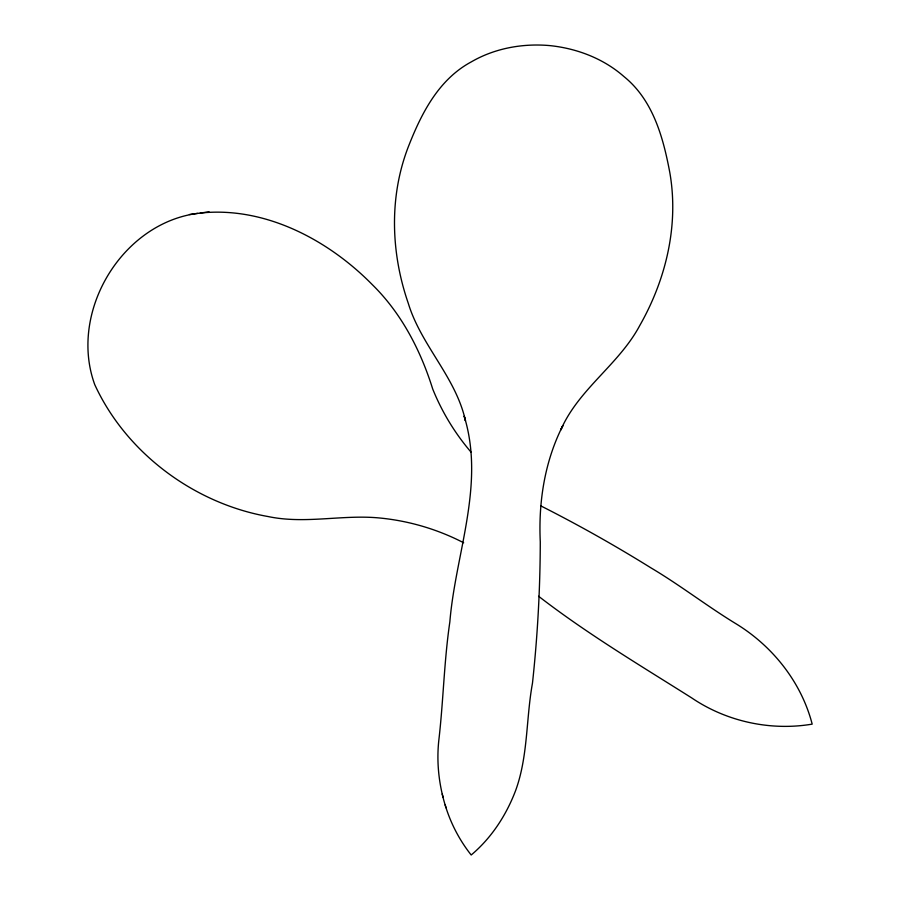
<?xml version="1.0" encoding="UTF-8"?>
<svg xmlns="http://www.w3.org/2000/svg" width="900" height="900" viewBox="0 0 900 900"><rect width="100%" height="100%" fill="white"/><g stroke="black" fill="none" stroke-linecap="round" stroke-linejoin="round"><path stroke-width="1.35" d="M197.55 213.39C121.297 223.425 68.434 312.593 94.77 384.683C126.214 453.037 194.209 503.471 268.099 516.544C304.504 524.227 341.246 514.676 377.854 517.826C407.734 520.47 437.017 528.986 463.669 542.767M200.317 213.053C264.735 206.167 328.14 239.726 372.33 284.681C401.49 313.335 420.581 350.269 432.697 388.969C441.923 411.885 454.894 433.238 470.947 452.014M189.416 214.515L209.093 211.849M540.832 505.901C578.419 524.914 615.15 545.602 650.925 567.855C680.434 585.349 707.591 606.555 736.886 624.308C773.145 646.762 801.45 682.594 812.183 724.129C770.58 731.137 726.559 721.586 691.639 697.871C639.911 665.212 587.115 633.758 538.582 596.25M446.006 807.761C451.496 824.861 460.035 840.926 471.195 855C491.524 837.934 506.34 815.085 515.689 790.369C528.165 756.011 525.994 718.785 532.474 683.156C537.559 636.255 540.169 589.084 540.281 541.913C538.369 502.054 544.658 461.43 562.849 425.61L560.79 429.919C578.711 388.901 618.975 364.534 639.776 325.507C665.977 279.484 679.016 225.27 669.814 172.575C663.199 137.351 653.051 100.091 623.947 76.556C603.439 58.523 576.877 48.42 549.889 45.608C522.844 43.189 494.865 48.172 471.262 61.898C438.322 79.616 421.076 114.008 408.071 147.454C388.957 197.381 390.938 253.181 408.274 303.289C421.11 345.521 455.861 377.145 465.469 420.772L464.175 416.149C485.314 484.729 455.479 553.466 449.843 621.923C444.15 660.634 443.407 699.874 439.009 738.653C436.207 761.861 438.896 785.531 446.006 807.761L445.207 804.893M442.215 794.081L443.126 797.321"/></g></svg>
